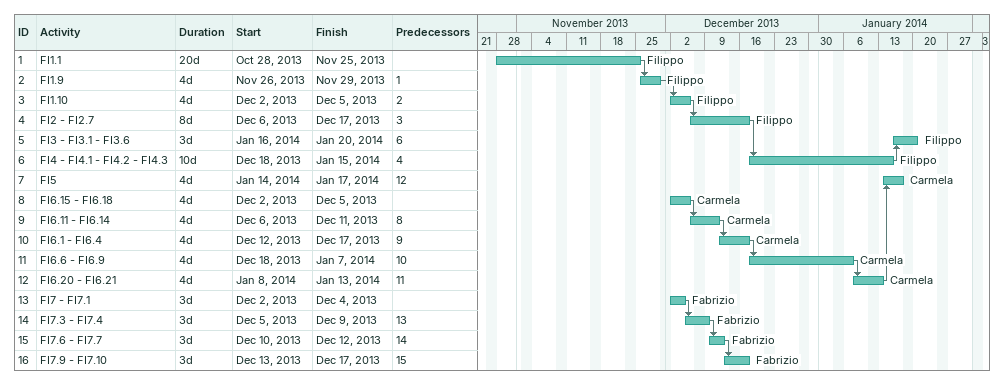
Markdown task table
| ID | Task | Duration | Start | Finish | Predecessors | Resources |
|---|---|---|---|---|---|---|
| 1 | FI1.1 | 20d | 2013-10-28 | 2013-11-25 |  | Filippo |
| 2 | FI1.9 | 4d | 2013-11-26 | 2013-11-29 | 1 | Filippo |
| 3 | FI1.10 | 4d | 2013-12-02 | 2013-12-05 | 2 | Filippo |
| 4 | FI2 - FI2.7 | 8d | 2013-12-06 | 2013-12-17 | 3 | Filippo |
| 5 | FI3 - FI3.1 - FI3.6 | 3d | 2014-01-16 | 2014-01-20 | 6 | Filippo |
| 6 | FI4 - FI4.1 - FI4.2 - FI4.3 | 10d | 2013-12-18 | 2014-01-15 | 4 | Filippo |
| 7 | FI5 | 4d | 2014-01-14 | 2014-01-17 | 12 | Carmela |
| 8 | FI6.15 - FI6.18 | 4d | 2013-12-02 | 2013-12-05 |  | Carmela |
| 9 | FI6.11 - FI6.14 | 4d | 2013-12-06 | 2013-12-11 | 8 | Carmela |
| 10 | FI6.1 - FI6.4 | 4d | 2013-12-12 | 2013-12-17 | 9 | Carmela |
| 11 | FI6.6 - FI6.9 | 4d | 2013-12-18 | 2014-01-07 | 10 | Carmela |
| 12 | FI6.20 - FI6.21 | 4d | 2014-01-08 | 2014-01-13 | 11 | Carmela |
| 13 | FI7 - FI7.1 | 3d | 2013-12-02 | 2013-12-04 |  | Fabrizio |
| 14 | FI7.3 - FI7.4 | 3d | 2013-12-05 | 2013-12-09 | 13 | Fabrizio |
| 15 | FI7.6 - FI7.7 | 3d | 2013-12-10 | 2013-12-12 | 14 | Fabrizio |
| 16 | FI7.9 - FI7.10 | 3d | 2013-12-13 | 2013-12-17 | 15 | Fabrizio |
